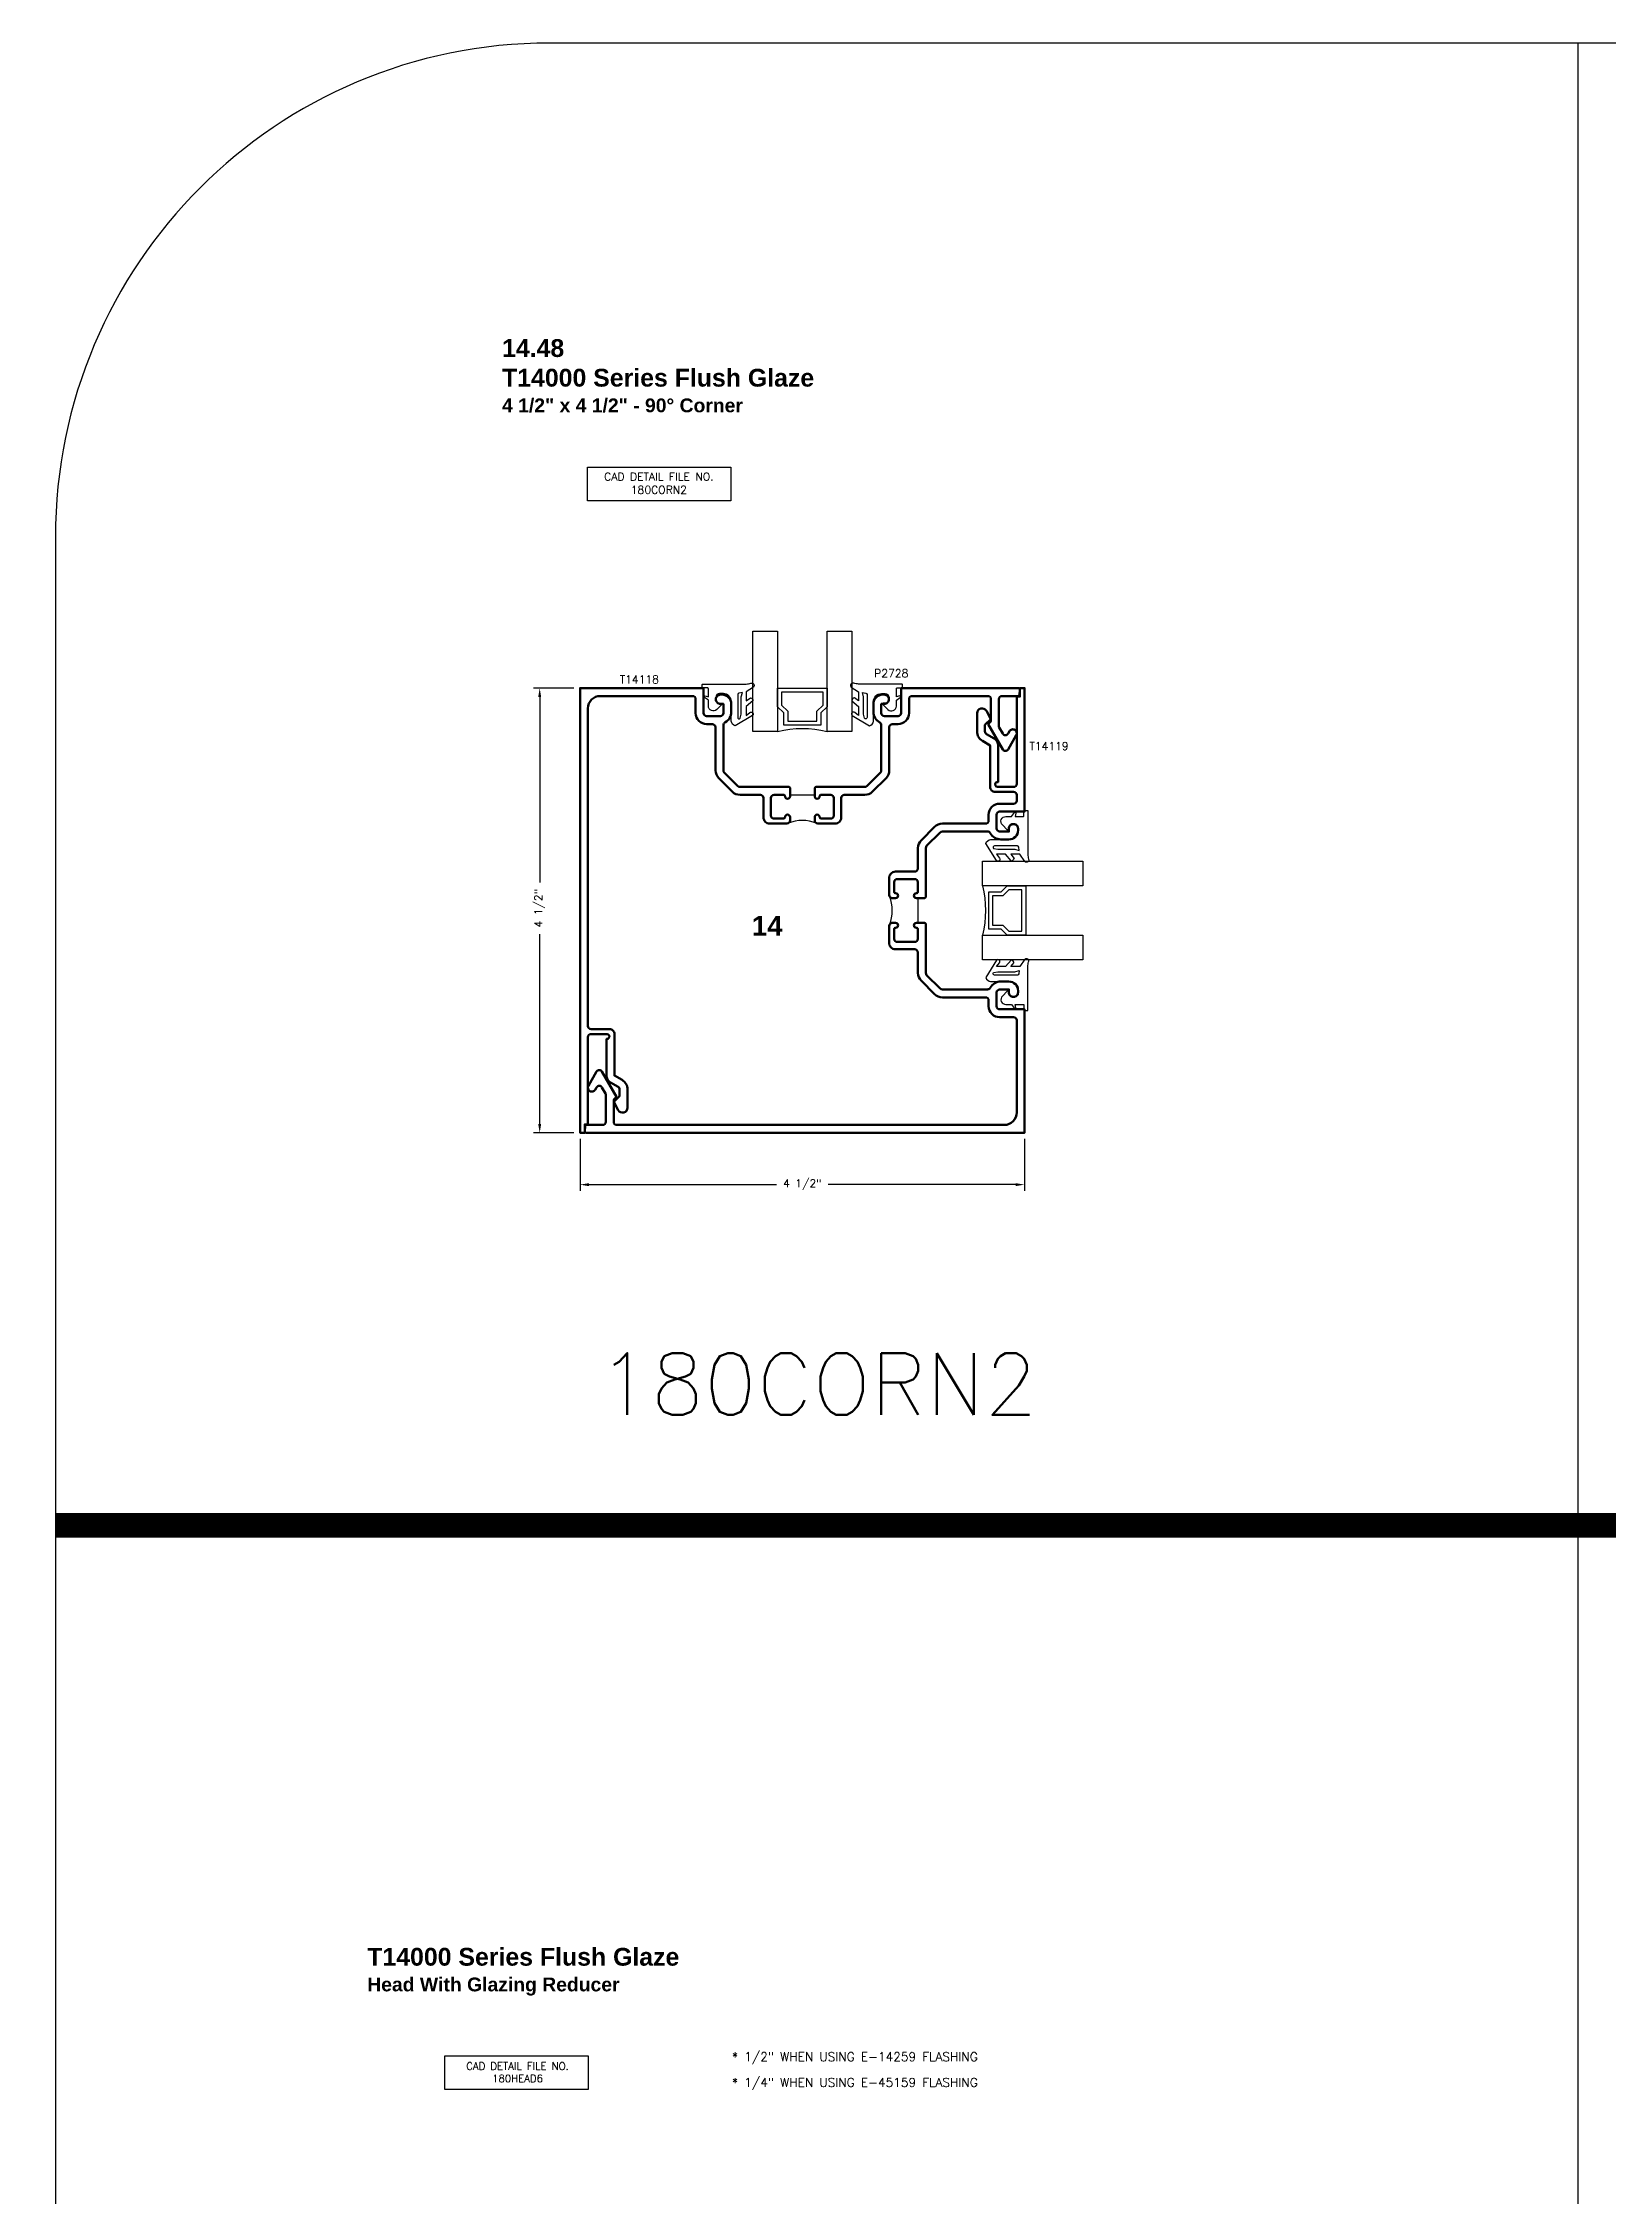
# Model space of a CAD drawing. Extents: x 0 to 152, y -15 to 75.
# Drawn here: x 0.12 to 15.97, y 53.08 to 74.88 of the extents above; entities that cross this region are included whole.
import ezdxf

# ---------------------------------------------------------------- set-up
doc = ezdxf.new("R2010")
doc.units = 0
doc.header["$MEASUREMENT"] = 0
doc.header["$PDMODE"] = 3
doc.layers.get('DEFPOINTS').update_dxf_attribs({"linetype": 'CONTINUOUS'})
for name, color, linetype in [('R-ANNO-DIMS', 3, 'CONTINUOUS'), ('R-ANNO-TEXT', 6, 'CONTINUOUS'), ('R-Det2', 2, 'CONTINUOUS'), ('R-OTLN', 1, 'CONTINUOUS'), ('R-PAT1', 5, 'CONTINUOUS'), ('TITLE', 7, 'CONTINUOUS')]:
    doc.layers.add(name, color=color, linetype=linetype)
doc.styles.get("Standard").update_dxf_attribs({"font": 'simplex'})
doc.dimstyles.new('1X', dxfattribs={"dimtxt": 0.08, "dimasz": 0.09, "dimexe": 0.0625, "dimexo": 0.0625, "dimgap": 0.062, "dimtad": 0, "dimdec": 5, "dimzin": 4, "dimdsep": 46, "dimlunit": 5, "dimtxsty": 'Standard', "dimcen": 0, "dimclrd": 256, "dimclre": 256, "dimclrt": 256, "dimadec": 0, "dimazin": 1, "dimtfac": 1, "dimtdec": 5, "dimtofl": 0, "dimtmove": 0, "dimatfit": 3, "dimfxl": 1, "dimfrac": 2, "dimtolj": 1, "dimtzin": 4, "dimarcsym": 0})

# ---------------------------------------------------------------- blocks, each defined once
blk = doc.blocks.new('*D81')
at = {"layer": 'DEFPOINTS', "color": 0}
for p in [(5.151, 68.351), (5.559, 68.351), (5.559, 63.851)]:
    blk.add_point(p, dxfattribs=at)
at = {"layer": 'R-ANNO-DIMS', "lineweight": -2}
for p, q in [((5.497, 68.351), (5.088, 68.351)), ((5.151, 68.261), (5.151, 66.386)), ((5.151, 63.941), (5.151, 65.862)), ((5.497, 63.851), (5.088, 63.851))]:
    blk.add_line(p, q, dxfattribs=at)
at = {"layer": 'R-ANNO-DIMS'}
for points in [[(5.136, 68.261), (5.166, 68.261), (5.151, 68.351)], [(5.136, 63.941), (5.166, 63.941), (5.151, 63.851)]]:
    blk.add_solid(points, dxfattribs=at)
at = {"layer": 'R-ANNO-DIMS', "insert": (5.151, 66.124), "char_height": 0.08, "attachment_point": 5, "rotation": 90}
blk.add_mtext('\\A1;4 1/2"', dxfattribs=at)
blk = doc.blocks.new('*D82')
at = {"layer": 'DEFPOINTS', "color": 0}
for p in [(5.559, 63.851), (10.058, 63.851), (5.559, 63.327)]:
    blk.add_point(p, dxfattribs=at)
at = {"layer": 'R-ANNO-DIMS', "lineweight": -2}
for p, q in [((5.559, 63.789), (5.559, 63.264)), ((10.058, 63.789), (10.058, 63.264)), ((5.649, 63.327), (7.547, 63.327)), ((9.968, 63.327), (8.071, 63.327))]:
    blk.add_line(p, q, dxfattribs=at)
at = {"layer": 'R-ANNO-DIMS'}
for points in [[(5.649, 63.342), (5.649, 63.312), (5.559, 63.327)], [(9.968, 63.342), (9.968, 63.312), (10.058, 63.327)]]:
    blk.add_solid(points, dxfattribs=at)
at = {"layer": 'R-ANNO-DIMS', "insert": (7.809, 63.327), "char_height": 0.08, "attachment_point": 5}
blk.add_mtext('\\A1;4 1/2"', dxfattribs=at)
blk = doc.blocks.new('P2728 gasket')
at = {"layer": 'R-Det2'}
blk.add_lwpolyline([(86.461, 33.362), (86.567, 33.537, 0.301952), (86.52, 33.577), (86.32, 33.577, -0.414214), (86.24, 33.657), (86.24, 33.695, -0.388879), (86.276, 33.735), (86.292, 33.736, -0.440011), (86.336, 33.696), (86.336, 33.682, 0.668179), (86.353, 33.675), (86.401, 33.724, 0.668179), (86.366, 33.809), (86.307, 33.809), (86.279, 33.849, 0.836323), (86.264, 33.842), (86.273, 33.809), (86.189, 33.809, -0.414214), (86.183, 33.815), (86.183, 33.865, 0.414214), (86.177, 33.871), (86.149, 33.871, 0.414214), (86.143, 33.865), (86.143, 33.427, -0.083245), (86.135, 33.378), (86.135, 33.378)], format="xyb", dxfattribs=at)
for points in [[(86.174, 33.352), (86.223, 33.426), (86.314, 33.426), (86.283, 33.384)], [(86.313, 33.359), (86.371, 33.426), (86.462, 33.426), (86.431, 33.388)]]:
    blk.add_lwpolyline(points, dxfattribs=at)
at = {"layer": 'R-Det2', "lineweight": 25}
blk.add_lwpolyline([(86.235, 33.499, -0.372312), (86.249, 33.512), (86.48, 33.512, -0.668179), (86.49, 33.486), (86.448, 33.478), (86.274, 33.478), (86.23, 33.465)], format="xyb", close=True, dxfattribs=at)
at = {"layer": 'R-Det2', "ltscale": 0.1}
for centre, radius, start, end in [((86.157, 33.369), 0.0237, 157.7655, 314.5007), ((86.313, 33.388), 0.0297, 188.4603, 270), ((86.446, 33.375), 0.0199, 139.7022, 319.7022)]:
    blk.add_arc(centre, radius, start, end, dxfattribs=at)

msp = doc.modelspace()

# ---------------------------------------------------------------- linework, layer by layer
at = {"layer": 'R-ANNO-TEXT'}
for points in [[(5.6339002, 70.5887832), (7.0853801, 70.5887832), (7.0853801, 70.2467203), (5.6339002, 70.2467203)], [(4.1901619, 54.5110311), (5.6416418, 54.5110311), (5.6416418, 54.1689682), (4.1901619, 54.1689682)]]:
    msp.add_lwpolyline(points, close=True, dxfattribs=at)
at = {"layer": 'R-Det2'}
for points in [[(7.5593888, 67.9133554), (7.3093888, 67.9133555), (7.3093888, 68.9274392), (7.5593888, 68.9274392), (7.5593888, 68.3513555), (8.0593888, 68.3513555), (8.0593888, 68.9274392), (8.3093888, 68.9274392), (8.3093888, 67.9133555), (8.0593888, 67.9133555), (8.0593888, 68.3513555), (8.0593888, 68.1633555), (7.9973888, 68.1013555), (7.9973888, 67.9763555), (7.6213888, 67.9763555), (7.6213888, 68.1013555), (7.5593888, 68.1633555), (7.5593888, 68.3513555), (7.5593888, 67.9133555, -0.1233101835), (8.0593888, 67.9133555, 0.8755579354)], [(9.6320846, 66.3512064), (9.6320847, 66.6012064), (10.6461684, 66.6012064), (10.6461684, 66.3512064), (10.0700847, 66.3512064), (10.0700847, 65.8512064), (10.6461684, 65.8512064), (10.6461684, 65.6012064), (9.6320847, 65.6012064), (9.6320847, 65.8512064), (10.0700847, 65.8512064), (9.8820847, 65.8512064), (9.8200847, 65.9132064), (9.6950847, 65.9132064), (9.6950847, 66.2892064), (9.8200847, 66.2892064), (9.8820847, 66.3512064), (10.0700847, 66.3512064), (9.6320847, 66.3512064, -0.1233101835), (9.6320847, 65.8512064, 0.8755579354)]]:
    msp.add_lwpolyline(points, format="xyb", dxfattribs=at)
for points in [[(7.5993888, 68.3113555), (7.5993888, 68.179924), (7.6613888, 68.117924), (7.6613888, 68.0163555), (7.9573888, 68.0163555), (7.9573888, 68.117924), (8.0193888, 68.179924), (8.0193888, 68.3113555), (7.5993888, 68.3113555)], [(10.0300847, 66.3112064), (9.8986532, 66.3112064), (9.8366532, 66.2492064), (9.7350847, 66.2492064), (9.7350847, 65.9532064), (9.8366532, 65.9532064), (9.8986532, 65.8912064), (10.0300847, 65.8912064), (10.0300847, 66.3112064)]]:
    msp.add_lwpolyline(points, dxfattribs=at)
at = {"layer": 'R-OTLN', "lineweight": 50}
for points in [[(7.6844087, 67.2563564), (7.6844087, 67.2563564, -0.4142135624), (7.6594087, 67.2313564, -0.4142135624), (7.6344087, 67.2563564, 0.4142135624), (7.6194087, 67.2713564), (7.5224087, 67.2713564, 0.4142135624), (7.4914087, 67.2403564), (7.4914087, 67.0623564, 0.4142135624), (7.5224087, 67.0313564), (7.6194087, 67.0313564, 0.4142135624), (7.6344087, 67.0463564, -0.4142135624), (7.6594087, 67.0713564, -0.4142135624), (7.6844087, 67.0463564), (7.6844087, 67.0123564, -0.4142135624), (7.6534087, 66.9813564), (7.4784087, 66.9813564, -0.4142135624), (7.4164087, 67.0433564), (7.4164087, 67.2401064, 0.4142135624), (7.3851587, 67.2713564), (7.1782493, 67.2713564, -0.1989123674), (7.0997605, 67.3038675), (6.9629199, 67.4407082, -0.1989123674), (6.9304087, 67.519197), (6.9304087, 67.9563564, 0.4142135624), (6.8994087, 67.9873564), (6.8404087, 67.9873564, -0.4142135624), (6.7294087, 68.0983564), (6.7294087, 68.2403564, 0.4142135624), (6.6984087, 68.2713564), (5.7644087, 68.2713564, 0.4142135624), (5.6394087, 68.1463564), (5.6394087, 64.9323564, 0.4142135624), (5.6704087, 64.9013564), (5.8574087, 64.9013564, -0.4142135624), (5.9074087, 64.8513564), (5.9079087, 64.4303882), (5.9847621, 64.3860169, -0.2679491924), (6.0402621, 64.2898881), (6.0402621, 64.1056108, -0.7769954107), (5.9463679, 64.0816671), (5.9012621, 64.1643564), (5.9602621, 64.2233564), (5.9602621, 64.2898881, 0.2679491924), (5.9447621, 64.3167348), (5.8679087, 64.3611062, -0.2679491924), (5.8274087, 64.4312543), (5.8274087, 64.8018615, 1.1061101345), (5.8324087, 64.8513564), (5.6704087, 64.8513564, 0.4142135624), (5.6394087, 64.8203564), (5.6394087, 63.9363564), (5.6064087, 63.9363564), (5.6064087, 63.8513564), (5.5594087, 63.8513564), (5.5594087, 68.3513564), (6.8094087, 68.3513564), (6.8094087, 68.0983564, 0.4142135624), (6.8404087, 68.0673564), (6.9794087, 68.0673564, 0.4142135624), (7.0104087, 68.0983564), (7.0104087, 68.1923564), (6.9804087, 68.1923564, -0.4142135624), (6.9344087, 68.2383564), (6.9344087, 68.2393564, -0.4142135624), (6.9804087, 68.2853564), (6.9974087, 68.2853564, -0.4142135624), (7.0904087, 68.1923564), (7.0904087, 68.1123564, -0.2719031292), (7.0263061, 68.0031937, 0.2719031292), (7.0104087, 67.9761213), (7.0104087, 67.519197, 0.1989123674), (7.0194884, 67.4972767), (7.156329, 67.3604361, 0.1989123674), (7.1782493, 67.3513564), (7.6744087, 67.3513564), (7.6844087, 67.3413564)], [(7.9344087, 67.2563564), (7.9344087, 67.3413564), (7.9444087, 67.3513564), (8.4405681, 67.3513564, 0.1989123674), (8.4624884, 67.3604361), (8.599329, 67.4972767, 0.1989123674), (8.6084087, 67.519197), (8.6084087, 67.9761213, 0.2719031292), (8.5925113, 68.0031937, -0.2719031292), (8.5284087, 68.1123564), (8.5284087, 68.1923564, -0.4142135624), (8.6214087, 68.2853564), (8.6384087, 68.2853564, -0.4142135624), (8.6844087, 68.2393564), (8.6844087, 68.2383564, -0.4142135624), (8.6384087, 68.1923564), (8.6084087, 68.1923564), (8.6084087, 68.0983564, 0.4142135624), (8.6394087, 68.0673564), (8.7784087, 68.0673564, 0.4142135624), (8.8094087, 68.0983564), (8.8094087, 68.3513564), (9.9960391, 68.3513564, -0.4400105309), (10.010982, 68.3350491), (10.0066076, 68.2850491, -0.3888787319), (9.9916647, 68.2713564), (9.8285553, 68.2713564, 0.4142135624), (9.7975553, 68.2403564), (9.7975553, 67.9686013, 0.1316524976), (9.8017085, 67.9531013), (9.8372835, 67.8914837, 0.5773502692), (9.890977, 67.8914837), (9.9044017, 67.9147358, -0.4142135624), (9.9590427, 67.9293768, -0.4142135624), (9.9736837, 67.8747358), (9.890977, 67.7314837, -0.5773502692), (9.8372835, 67.7314837), (9.6895553, 67.9873564), (9.7175553, 68.0153564), (9.7175553, 68.2403564, 0.4142135624), (9.6865553, 68.2713564), (8.9204087, 68.2713564, 0.4142135624), (8.8894087, 68.2403564), (8.8894087, 68.0983564, -0.4142135624), (8.7784087, 67.9873564), (8.7194087, 67.9873564, 0.4142135624), (8.6884087, 67.9563564), (8.6884087, 67.519197, -0.1989123674), (8.6558976, 67.4407082), (8.5190569, 67.3038675, -0.1989123674), (8.4405681, 67.2713564), (8.2336587, 67.2713564, 0.4142135624), (8.2024087, 67.2401064), (8.2024087, 67.0433564, -0.4142135624), (8.1404087, 66.9813564), (7.9654087, 66.9813564, -0.4142135624), (7.9344087, 67.0123564), (7.9344087, 67.0463564, -0.4142135624), (7.9594087, 67.0713564, -0.4142135624), (7.9844087, 67.0463564, 0.4142135624), (7.9994087, 67.0313564), (8.0964087, 67.0313564, 0.4142135624), (8.1274087, 67.0623564), (8.1274087, 67.2403564, 0.4142135624), (8.0964087, 67.2713564), (7.9994087, 67.2713564, 0.4142135624), (7.9844087, 67.2563564, -0.4142135624), (7.9594087, 67.2313564, -0.4142135624)], [(9.0482509, 66.2263564), (9.0582509, 66.2363564), (9.0582509, 66.7325158, -0.1989123674), (9.0673306, 66.7544361), (9.2041712, 66.8912767, -0.1989123674), (9.2260915, 66.9003564), (9.6830158, 66.9003564, -0.2719031292), (9.7100882, 66.884459, 0.2719031292), (9.8192509, 66.8203564), (9.8992509, 66.8203564, 0.4142135624), (9.9922509, 66.9133564), (9.9922509, 66.9303564, 0.4142135624), (9.9462509, 66.9763564), (9.9452509, 66.9763564, 0.4142135624), (9.8992509, 66.9303564), (9.8992509, 66.9003564), (9.8052509, 66.9003564, -0.4142135624), (9.7742509, 66.9313564), (9.7742509, 67.0703564, -0.4142135624), (9.8052509, 67.1013564), (10.0582509, 67.1013564), (10.0582509, 68.3513564), (10.0112509, 68.3513564), (10.0112509, 68.2663564), (9.9782509, 68.2663564), (9.9782509, 67.3823564, -0.4142135624), (9.9472509, 67.3513564), (9.7852509, 67.3513564, -1.1061101345), (9.7902509, 67.4008513), (9.7902509, 67.7714585, 0.2679491924), (9.7497509, 67.8416066), (9.6728975, 67.8859779, -0.2679491924), (9.6573975, 67.9128247), (9.6573975, 67.9793564), (9.7163975, 68.0383564), (9.6712917, 68.1210456, 0.7769954107), (9.5773975, 68.097102), (9.5773975, 67.9128247, 0.2679491924), (9.6328975, 67.8166959), (9.7097509, 67.7723246), (9.7102509, 67.3513564, 0.4142135624), (9.7602509, 67.3013564), (9.9472509, 67.3013564, -0.4142135624), (9.9782509, 67.2703564), (9.9782509, 67.2123564, -0.4142135624), (9.9472509, 67.1813564), (9.8052509, 67.1813564, 0.4142135624), (9.6942509, 67.0703564), (9.6942509, 67.0113564, -0.4142135624), (9.6632509, 66.9803564), (9.2260915, 66.9803564, 0.1989123674), (9.1476027, 66.9478452), (9.010762, 66.8110046, 0.1989123674), (8.9782509, 66.7325158), (8.9782509, 66.5256064, -0.4142135624), (8.9470009, 66.4943564), (8.7502509, 66.4943564, 0.4142135624), (8.6882509, 66.4323564), (8.6882509, 66.2573564, 0.4142135624), (8.7192509, 66.2263564), (8.7532509, 66.2263564, 0.4142135624), (8.7782509, 66.2513564, 0.4142135624), (8.7532509, 66.2763564, -0.4142135624), (8.7382509, 66.2913564), (8.7382509, 66.3883564, -0.4142135624), (8.7692509, 66.4193564), (8.9472509, 66.4193564, -0.4142135624), (8.9782509, 66.3883564), (8.9782509, 66.2913564, -0.4142135624), (8.9632509, 66.2763564, 0.4142135624), (8.9382509, 66.2513564, 0.4142135624), (8.9632509, 66.2263564)], [(8.9632509, 65.9763564), (8.9632509, 65.9763564, 0.4142135624), (8.9382509, 65.9513564, 0.4142135624), (8.9632509, 65.9263564, -0.4142135624), (8.9782509, 65.9113564), (8.9782509, 65.8143564, -0.4142135624), (8.9472509, 65.7833564), (8.7692509, 65.7833564, -0.4142135624), (8.7382509, 65.8143564), (8.7382509, 65.9113564, -0.4142135624), (8.7532509, 65.9263564, 0.4142135624), (8.7782509, 65.9513564, 0.4142135624), (8.7532509, 65.9763564), (8.7192509, 65.9763564, 0.4142135624), (8.6882509, 65.9453564), (8.6882509, 65.7703564, 0.4142135624), (8.7502509, 65.7083564), (8.9470009, 65.7083564, -0.4142135624), (8.9782509, 65.6771064), (8.9782509, 65.470197, 0.1989123674), (9.010762, 65.3917082), (9.1476027, 65.2548675, 0.1989123674), (9.2260915, 65.2223564), (9.6632509, 65.2223564, -0.4142135624), (9.6942509, 65.1913564), (9.6942509, 65.1323564, 0.4142135624), (9.8052509, 65.0213564), (9.9472509, 65.0213564, -0.4142135624), (9.9782509, 64.9903564), (9.9782509, 64.0563564, -0.4142135624), (9.8532509, 63.9313564), (5.9311043, 63.9313564, -0.4142135624), (5.9001043, 63.9623564), (5.9001043, 64.1873564), (5.9281043, 64.2153564), (5.7803761, 64.4712291, 0.5773502692), (5.7266826, 64.4712291), (5.6439759, 64.327977, 0.4142135624), (5.6586169, 64.273336, 0.4142135624), (5.7132579, 64.287977), (5.7266826, 64.3112291, -0.5773502692), (5.7803761, 64.3112291), (5.8159511, 64.2496115, -0.1316524976), (5.8201043, 64.2341115), (5.8201043, 63.9623564, -0.4142135624), (5.7891043, 63.9313564), (5.625995, 63.9313564, 0.3888787319), (5.611052, 63.9176637), (5.6066776, 63.8676637, 0.4400105309), (5.6216205, 63.8513564), (10.0582509, 63.8513564), (10.0582509, 65.1013564), (9.8052509, 65.1013564, -0.4142135624), (9.7742509, 65.1323564), (9.7742509, 65.2713564, -0.4142135624), (9.8052509, 65.3023564), (9.8992509, 65.3023564), (9.8992509, 65.2723564, 0.4142135624), (9.9452509, 65.2263564), (9.9462509, 65.2263564, 0.4142135624), (9.9922509, 65.2723564), (9.9922509, 65.2893564, 0.4142135624), (9.8992509, 65.3823564), (9.8192509, 65.3823564, 0.2719031292), (9.7100882, 65.3182538, -0.2719031292), (9.6830158, 65.3023564), (9.2260915, 65.3023564, -0.1989123674), (9.2041712, 65.3114361), (9.0673306, 65.4482767, -0.1989123674), (9.0582509, 65.470197), (9.0582509, 65.9663564), (9.0482509, 65.9763564)]]:
    msp.add_lwpolyline(points, format="xyb", close=True, dxfattribs=at)
at = {"layer": 'R-PAT1'}
for points in [[(7.5224087, 67.2713564), (7.6194087, 67.2713564, -0.4142135624), (7.6344087, 67.2563564, 0.4142135624), (7.6594087, 67.2313564, 0.4142135624), (7.6844087, 67.2563564, -0.4142135624), (7.6994087, 67.2713564), (7.9194087, 67.2713564, -0.4142135624), (7.9344087, 67.2563564, 0.4142135624), (7.9594087, 67.2313564, 0.4142135624), (7.9844087, 67.2563564, -0.4142135624), (7.9994087, 67.2713564), (8.0964087, 67.2713564, -0.4142135624), (8.1274087, 67.2403564), (8.1274087, 67.0623564, -0.4142135624), (8.0964087, 67.0313564), (7.9994087, 67.0313564, -0.4142135624), (7.9844087, 67.0463564, 0.4142135624), (7.9594087, 67.0713564, 0.4142135624), (7.9344087, 67.0463564), (7.9344087, 67.0123564, 0.3026074371), (7.953468, 66.9837484, 0.2003205128), (7.6653494, 66.9837484, 0.3026074371), (7.6844087, 67.0123564), (7.6844087, 67.0463564, 0.4142135624), (7.6594087, 67.0713564, 0.4142135624), (7.6344087, 67.0463564, -0.4142135624), (7.6194087, 67.0313564), (7.5224087, 67.0313564, -0.4142135624), (7.4914087, 67.0623564), (7.4914087, 67.2403564, -0.4142135624)], [(8.9782509, 66.3883564), (8.9782509, 66.2913564, -0.4142135624), (8.9632509, 66.2763564, 0.4142135624), (8.9382509, 66.2513564, 0.4142135624), (8.9632509, 66.2263564, -0.4142135624), (8.9782509, 66.2113564), (8.9782509, 65.9913564, -0.4142135624), (8.9632509, 65.9763564, 0.4142135624), (8.9382509, 65.9513564, 0.4142135624), (8.9632509, 65.9263564, -0.4142135624), (8.9782509, 65.9113564), (8.9782509, 65.8143564, -0.4142135624), (8.9472509, 65.7833564), (8.7692509, 65.7833564, -0.4142135624), (8.7382509, 65.8143564), (8.7382509, 65.9113564, -0.4142135624), (8.7532509, 65.9263564, 0.4142135624), (8.7782509, 65.9513564, 0.4142135624), (8.7532509, 65.9763564), (8.7192509, 65.9763564, 0.3026074371), (8.6906429, 65.9572971, 0.2003205128), (8.6906429, 66.2454157, 0.3026074371), (8.7192509, 66.2263564), (8.7532509, 66.2263564, 0.4142135624), (8.7782509, 66.2513564, 0.4142135624), (8.7532509, 66.2763564, -0.4142135624), (8.7382509, 66.2913564), (8.7382509, 66.3883564, -0.4142135624), (8.7692509, 66.4193564), (8.9472509, 66.4193564, -0.4142135624)]]:
    msp.add_lwpolyline(points, format="xyb", close=True, dxfattribs=at)
at = {"layer": 'TITLE'}
for p, q in [((133.9080005, 74.8789502), (5.25, 74.8789502)), ((15.6564445, 74.8789502), (15.6564445, -0.1210498)), ((0.25, 69.8789502), (0.25, -0.1210498))]:
    msp.add_line(p, q, dxfattribs=at)
at = {"layer": 'TITLE', "const_width": 0.25}
msp.add_lwpolyline([(0.25, 59.8789502), (138.9080005, 59.8789502)], dxfattribs=at)
at = {"layer": 'TITLE'}
msp.add_arc((5.25, 69.8789502), 5, 90, 180, dxfattribs=at)

# ---------------------------------------------------------------- block references
at = {"layer": 'R-Det2', "xscale": -1, "rotation": 90}
msp.add_blockref('P2728 gasket', (40.6670743, 154.535798), dxfattribs=at)
at = {"layer": 'R-Det2'}
for p, rotation in [((-25.0482568, 154.535798), 270), ((96.2344968, 98.9590219), 180)]:
    msp.add_blockref('P2728 gasket', p, dxfattribs=dict(at, rotation=rotation))
at = {"layer": 'R-Det2', "xscale": -1}
msp.add_blockref('P2728 gasket', (96.2344968, 33.2436909), dxfattribs=at)

# ---------------------------------------------------------------- texts
at = {"layer": 'R-ANNO-TEXT', "color": 6}
for s, p in [('* 1/2" WHEN USING E-14259 FLASHING', (7.0974012, 54.4572476)), ('* 1/4" WHEN USING E-45159 FLASHING', (7.0974012, 54.196685))]:
    msp.add_text(s, height=0.09, dxfattribs=at).set_placement(p)
at = {"layer": 'R-ANNO-TEXT', "char_height": 0.08}
for s, insert, attachment_point in [('\\pxqc;CAD DETAIL FILE NO.\\P\\pq*;180CORN2', (6.3574564, 70.4248138), 5), ('T14118', (5.9604811, 68.4394634), 4), ('P2728', (8.536062, 68.5019831), 4), ('\\A1;T14119', (10.1068531, 67.7650701), 4)]:
    msp.add_mtext(s, dxfattribs=dict(at, insert=insert, attachment_point=attachment_point))
at = {"layer": 'R-ANNO-TEXT'}
for s, insert, char_height, width, attachment_point in [('{\\fArial|b1|i0|c0|p34;14}', (7.2985688, 66.0459794, 6.2106922), 0.2, 7.44, 1), ('CAD DETAIL FILE NO.\\P180HEAD6', (4.9268442, 54.4454483), 0.075, 1.875, 2)]:
    msp.add_mtext(s, dxfattribs=dict(at, insert=insert, char_height=char_height, width=width, attachment_point=attachment_point))
at = {"layer": 'TITLE'}
msp.add_text('180CORN2', height=0.625, dxfattribs=at).set_placement((5.7417393, 60.9975116))
at = {"layer": 'TITLE', "char_height": 0.18, "width": 7.44, "attachment_point": 1}
for s, insert in [('{\\fArial|b1|i0|c0|p34;14.48\\PT14000 Series Flush Glaze\\P\\H0.7778x;4 1/2" x 4 1/2" - 90° Corner}', (4.7701643, 71.8827108, 6.2106922)), ('{\\fArial|b1|i0|c0|p34;\\PT14000 Series Flush Glaze\\P\\H0.7778x;Head With Glazing Reducer}', (3.4057705, 55.9036321, 6.2106922))]:
    msp.add_mtext(s, dxfattribs=dict(at, insert=insert))

# ---------------------------------------------------------------- dimensions: what is measured, and where the dimension line sits
at = {"layer": 'R-ANNO-DIMS'}
dim = msp.add_linear_dim(base=(5.1505368, 68.3513564), p1=(5.5594087, 63.8513564), p2=(5.5594087, 68.3513564), angle=90, dimstyle='1X', override={"dimpost": '"'}, dxfattribs=at)
dim.commit()
dim.dimension.update_dxf_attribs({"geometry": '*D81', "text_midpoint": (5.1505368, 66.1243163), "dimtype": 160})
dim = msp.add_linear_dim(base=(5.5594087, 63.3269468), p1=(10.0582509, 63.8513564), p2=(5.5594087, 63.8513564), dimstyle='1X', override={"dimpost": '"'}, dxfattribs=at)
dim.commit()
dim.dimension.update_dxf_attribs({"geometry": '*D82', "text_midpoint": (7.8088298, 63.3269468)})

doc.saveas('drawing.dxf')
